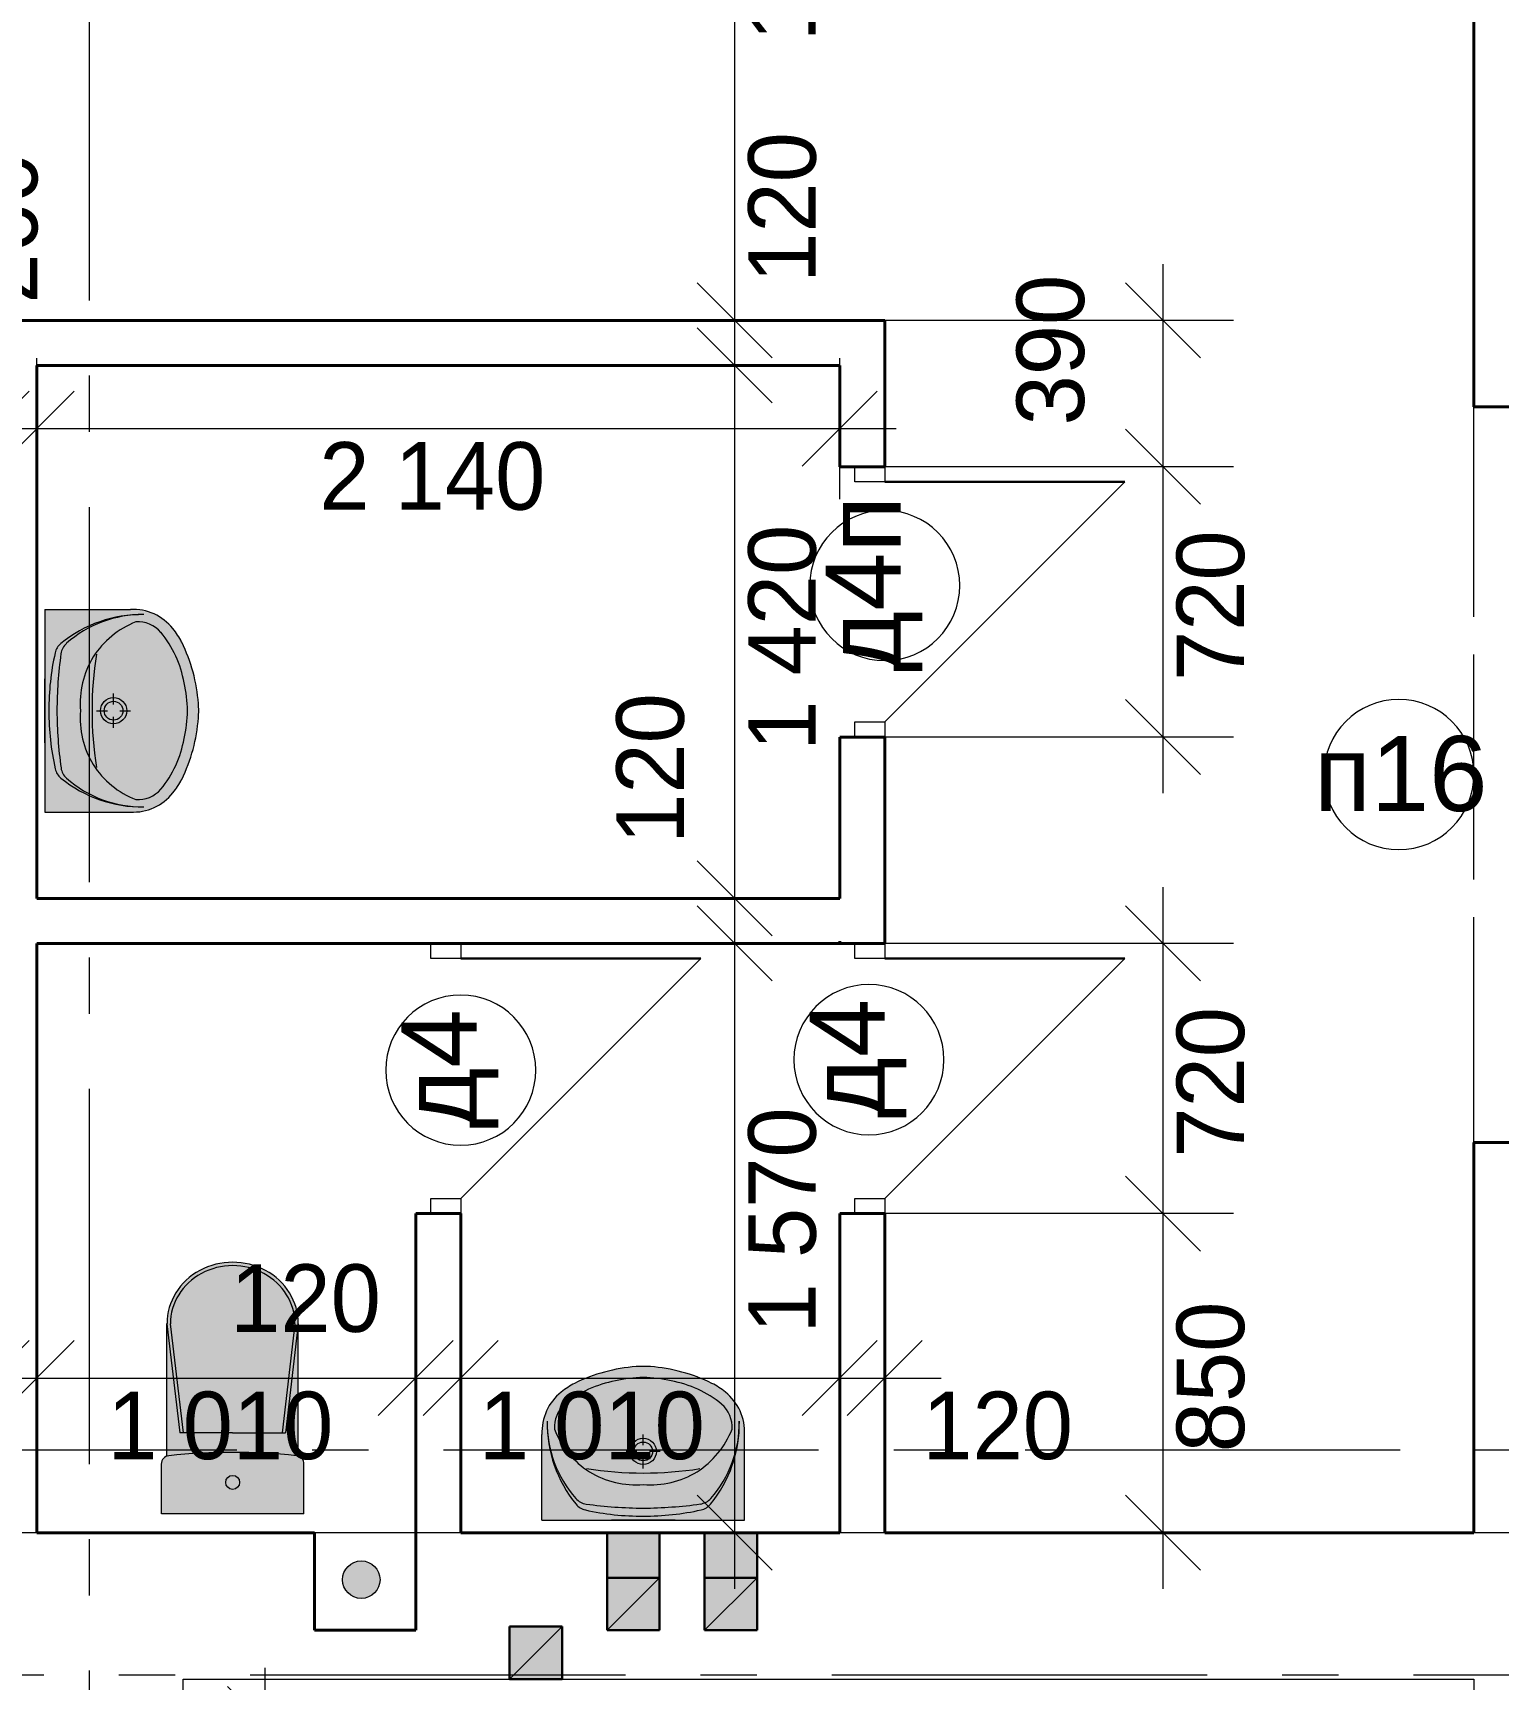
# Model space of a CAD drawing. Extents: x 299995 to 392849, y -57101 to -11292.
# Drawn here: x 370468 to 374373, y -29367 to -24981 of the extents above; entities that cross this region are included whole.
import ezdxf

# ---------------------------------------------------------------- set-up
doc = ezdxf.new("R2010")
doc.units = 0
doc.header["$MEASUREMENT"] = 0
doc.linetypes.add('Штриховая', pattern=[700, 600, -100])
doc.linetypes.add('Штрихштриховая', pattern=[1550, 1000, -200, 150, -200])
for name, color, linetype, lineweight in [('0_Ном_пера__19', 255, 'Continuous', 0), ('0_Ном_пера__41', 7, 'Continuous', 30), ('Интерьер- Перегородка_Ном_пера__12', 15, 'Continuous', 18), ('Интерьер- Перегородка_Ном_пера__19', 255, 'Continuous', 0), ('Интерьер- Перегородка_Ном_пера__61', 7, 'Continuous', 40), ('Колонны_Ном_пера__1', 7, 'Continuous', 13), ('Колонны_Ном_пера__19', 255, 'Continuous', 0), ('Колонны_Ном_пера__21', 7, 'Continuous', 20), ('Колонны_Ном_пера__41', 7, 'Continuous', 30), ('перегородки_Ном_пера__21', 7, 'Continuous', 20), ('перегородки_Ном_пера__41', 7, 'Continuous', 30), ('перегородки_Ном_пера__61', 7, 'Continuous', 40), ('Сантех. 1_Ном_пера__10', 134, 'Continuous', 18), ('Сантех. 1_Ном_пера__19', 255, 'Continuous', 0)]:
    doc.layers.add(name, color=color, linetype=linetype, lineweight=lineweight)
for name, color, linetype, lineweight, true_color in [('Интерьер- Перегородка_Ном_пера__3', 7, 'Continuous', 18, 0xdd5800), ('перегородки_Ном_пера__3', 7, 'Continuous', 18, 0xdd5800), ('Перекрытия_Ном_пера__191', 7, 'Continuous', 0, 0xe8e8e8), ('Перекрытия_Ном_пера__222', 7, 'Continuous', 0, 0xe8e8e8), ('Перекрытия_Ном_пера__4', 7, 'Continuous', 20, 0x016515), ('РОЗМІРИ ПЕРЕГОРОДОК_Ном_пера__98', 7, 'Continuous', 13, 0x001f3e)]:
    doc.layers.add(name, color=color, linetype=linetype, lineweight=lineweight, true_color=true_color)
doc.layers.add('Перекрытия', color=7, linetype='Continuous')
doc.layers.add('РОЗМІРИ ПЕРЕГОРОДОК', color=7, linetype='Continuous')
doc.styles.add('СГЕНЕРИР_СТИЛЬ_1', font='')
doc.styles.add('СГЕНЕРИР_СТИЛЬ_2', font='')
doc.styles.add('СГЕНЕРИР_СТИЛЬ_3', font='')
doc.styles.get('СГЕНЕРИР_СТИЛЬ_1').set_extended_font_data('Arial Кириллический')
doc.styles.get('СГЕНЕРИР_СТИЛЬ_2').set_extended_font_data('Century Gothic')
doc.styles.get('СГЕНЕРИР_СТИЛЬ_3').set_extended_font_data('Arial Unicode MS Кириллический')
doc.dimstyles.new('СГЕНЕРИР_СТИЛЬ__1', dxfattribs={"dimtxt": 179.999995, "dimasz": 190, "dimexe": 0.18, "dimexo": 0, "dimgap": 0.09, "dimtad": 3, "dimtih": 1, "dimtoh": 1, "dimdec": 0, "dimzin": 0, "dimdsep": 46, "dimtxsty": 'СГЕНЕРИР_СТИЛЬ_3', "dimblk": 'ARROWHEAD_6', "dimblk1": 'ARROWHEAD_6', "dimblk2": 'ARROWHEAD_6', "dimcen": 0.09, "dimclrd": 256, "dimclre": 256, "dimclrt": 256, "dimadec": 0, "dimazin": 0, "dimtfac": 1, "dimtdec": 4, "dimtmove": 0, "dimatfit": 3, "dimfxl": 0, "dimtolj": 1, "dimtzin": 0, "dimarcsym": 0})
doc.dimstyles.new('СГЕНЕРИР_СТИЛЬ__2', dxfattribs={"dimtxt": 179.999995, "dimasz": 190, "dimexe": 0.18, "dimexo": 0, "dimgap": 0.09, "dimtad": 3, "dimdec": 0, "dimzin": 0, "dimdsep": 46, "dimtxsty": 'СГЕНЕРИР_СТИЛЬ_3', "dimblk": 'ARROWHEAD_6', "dimblk1": 'ARROWHEAD_6', "dimblk2": 'ARROWHEAD_6', "dimcen": 0.09, "dimclrd": 256, "dimclre": 256, "dimclrt": 256, "dimadec": 0, "dimazin": 0, "dimtfac": 1, "dimtdec": 4, "dimtmove": 2, "dimatfit": 3, "dimfxl": 0, "dimtolj": 1, "dimtzin": 0, "dimarcsym": 0})
doc.dimstyles.new('СГЕНЕРИР_СТИЛЬ__3', dxfattribs={"dimtxt": 179.999995, "dimasz": 190, "dimexe": 0.18, "dimexo": 0, "dimgap": 0.09, "dimtad": 3, "dimdec": 0, "dimzin": 0, "dimdsep": 46, "dimtxsty": 'СГЕНЕРИР_СТИЛЬ_3', "dimblk": 'ARROWHEAD_6', "dimblk1": 'ARROWHEAD_6', "dimblk2": 'ARROWHEAD_6', "dimcen": 0.09, "dimclrd": 256, "dimclre": 256, "dimclrt": 256, "dimadec": 0, "dimazin": 0, "dimtfac": 1, "dimtdec": 4, "dimtmove": 0, "dimatfit": 3, "dimfxl": 0, "dimtolj": 1, "dimtzin": 0, "dimarcsym": 0})
doc.dimstyles.new('СГЕНЕРИР_СТИЛЬ__4', dxfattribs={"dimtxt": 179.999995, "dimasz": 190, "dimexe": 0.18, "dimexo": 0, "dimgap": 0.09, "dimtad": 3, "dimtih": 1, "dimtoh": 1, "dimdec": 0, "dimzin": 0, "dimdsep": 46, "dimtxsty": 'СГЕНЕРИР_СТИЛЬ_3', "dimblk": 'ARROWHEAD_6', "dimblk1": 'ARROWHEAD_6', "dimblk2": 'ARROWHEAD_6', "dimcen": 0.09, "dimclrd": 256, "dimclre": 256, "dimclrt": 256, "dimadec": 0, "dimazin": 0, "dimtfac": 1, "dimtdec": 4, "dimtmove": 2, "dimatfit": 3, "dimfxl": 0, "dimtolj": 1, "dimtzin": 0, "dimarcsym": 0})

# ---------------------------------------------------------------- blocks, each defined once
blk = doc.blocks.new('*D263')
at = {"layer": 'РОЗМІРИ ПЕРЕГОРОДОК_Ном_пера__98', "linetype": 'Continuous'}
for p, q in [((372238.2, -27306.6), (372438.2, -27506.6)), ((372525.7, -27406.6), (372150.7, -27406.6)), ((372338.2, -28976.6), (372338.2, -27406.6)), ((372238.2, -28876.6), (372438.2, -29076.6)), ((372618.1, -28976.6), (372150.7, -28976.6)), ((372338.2, -29126.6), (372338.2, -28976.6))]:
    blk.add_line(p, q, dxfattribs=at)
at = {"layer": 'РОЗМІРИ ПЕРЕГОРОДОК_Ном_пера__98', "insert": (372374.2, -28445.6), "char_height": 180, "attachment_point": 1, "rotation": 90, "style": 'СГЕНЕРИР_СТИЛЬ_2'}
blk.add_mtext('{1\xa0570}', dxfattribs=at)
blk = doc.blocks.new('ARROWHEAD_6')
at = {"linetype": 'Continuous'}
for p, q in [((-0.5, -0.5), (0.5, 0.5)), ((0, 0), (-1, 0))]:
    blk.add_line(p, q, dxfattribs=at)
blk = doc.blocks.new('*D264')
at = {"layer": 'РОЗМІРИ ПЕРЕГОРОДОК_Ном_пера__98', "linetype": 'Continuous'}
for p, q in [((372238.2, -27186.6), (372438.2, -27386.6)), ((372525.7, -27286.6), (372150.7, -27286.6)), ((372238.2, -27306.6), (372438.2, -27506.6)), ((372338.2, -27406.6), (372338.2, -27286.6))]:
    blk.add_line(p, q, dxfattribs=at)
blk = doc.blocks.new('*D265')
at = {"layer": 'РОЗМІРИ ПЕРЕГОРОДОК_Ном_пера__98', "linetype": 'Continuous'}
for p, q in [((372238.2, -25766.6), (372438.2, -25966.6)), ((372525.7, -25866.6), (372150.7, -25866.6)), ((372338.2, -27286.6), (372338.2, -25866.6)), ((372238.2, -27186.6), (372438.2, -27386.6)), ((372525.7, -27286.6), (372150.7, -27286.6))]:
    blk.add_line(p, q, dxfattribs=at)
at = {"layer": 'РОЗМІРИ ПЕРЕГОРОДОК_Ном_пера__98', "char_height": 180, "attachment_point": 1, "rotation": 90, "style": 'СГЕНЕРИР_СТИЛЬ_2'}
for s, insert in [('{1\xa0420}', (372374.2, -26893.4)), ('{120}', (372022.7, -27141.4))]:
    blk.add_mtext(s, dxfattribs=dict(at, insert=insert))
blk = doc.blocks.new('*D266')
at = {"layer": 'РОЗМІРИ ПЕРЕГОРОДОК_Ном_пера__98', "linetype": 'Continuous'}
for p, q in [((372238.2, -25646.6), (372438.2, -25846.6)), ((372525.7, -25746.6), (372150.7, -25746.6)), ((372238.2, -25766.6), (372438.2, -25966.6)), ((372338.2, -25866.6), (372338.2, -25746.6)), ((372525.7, -25866.6), (372150.7, -25866.6))]:
    blk.add_line(p, q, dxfattribs=at)
blk = doc.blocks.new('*D267')
at = {"layer": 'РОЗМІРИ ПЕРЕГОРОДОК_Ном_пера__98', "linetype": 'Continuous'}
for p, q in [((372238.2, -23946.6), (372438.2, -24146.6)), ((372525.7, -24046.6), (372150.7, -24046.6)), ((372338.2, -25746.6), (372338.2, -24046.6)), ((372238.2, -25646.6), (372438.2, -25846.6)), ((372525.7, -25746.6), (372150.7, -25746.6))]:
    blk.add_line(p, q, dxfattribs=at)
at = {"layer": 'РОЗМІРИ ПЕРЕГОРОДОК_Ном_пера__98', "char_height": 180, "attachment_point": 1, "rotation": 90, "style": 'СГЕНЕРИР_СТИЛЬ_2'}
for s, insert in [('{1\xa0700}', (372374.2, -25002.5)), ('{120}', (372374.2, -25646.6))]:
    blk.add_mtext(s, dxfattribs=dict(at, insert=insert))
blk = doc.blocks.new('*D268')
at = {"layer": 'РОЗМІРИ ПЕРЕГОРОДОК_Ном_пера__98', "linetype": 'Continuous'}
for p, q in [((372238.2, -23826.6), (372438.2, -24026.6)), ((372525.7, -23926.6), (372150.7, -23926.6)), ((372238.2, -23946.6), (372438.2, -24146.6)), ((372338.2, -24046.6), (372338.2, -23926.6)), ((372525.7, -24046.6), (372150.7, -24046.6))]:
    blk.add_line(p, q, dxfattribs=at)
blk = doc.blocks.new('*D269')
at = {"layer": 'РОЗМІРИ ПЕРЕГОРОДОК_Ном_пера__98', "linetype": 'Continuous'}
for p, q in [((372338.2, -22176.6), (372338.2, -22026.6)), ((372438.2, -22276.6), (372238.2, -22076.6)), ((372525.7, -22176.6), (369718.1, -22176.6)), ((372338.2, -23926.6), (372338.2, -22176.6)), ((372238.2, -23826.6), (372438.2, -24026.6)), ((372525.7, -23926.6), (372150.7, -23926.6))]:
    blk.add_line(p, q, dxfattribs=at)
at = {"layer": 'РОЗМІРИ ПЕРЕГОРОДОК_Ном_пера__98', "char_height": 180, "attachment_point": 1, "rotation": 90, "style": 'СГЕНЕРИР_СТИЛЬ_2'}
for s, insert in [('{1\xa0750}', (372374.2, -23157.5)), ('{120}', (372374.2, -23826.6))]:
    blk.add_mtext(s, dxfattribs=dict(at, insert=insert))
blk = doc.blocks.new('*D270')
at = {"layer": 'РОЗМІРИ ПЕРЕГОРОДОК_Ном_пера__98', "linetype": 'Continuous'}
for p, q in [((373379.7, -28026.6), (373579.7, -28226.6)), ((373667.2, -28126.6), (372738.1, -28126.6)), ((373479.7, -28976.6), (373479.7, -28126.6)), ((373379.7, -28876.6), (373579.7, -29076.6)), ((373667.2, -28976.6), (372738.1, -28976.6)), ((373479.7, -29126.6), (373479.7, -28976.6))]:
    blk.add_line(p, q, dxfattribs=at)
at = {"layer": 'РОЗМІРИ ПЕРЕГОРОДОК_Ном_пера__98', "insert": (373515.7, -28762.5), "char_height": 180, "attachment_point": 1, "rotation": 90, "style": 'СГЕНЕРИР_СТИЛЬ_2'}
blk.add_mtext('{850}', dxfattribs=at)
blk = doc.blocks.new('*D271')
at = {"layer": 'РОЗМІРИ ПЕРЕГОРОДОК_Ном_пера__98', "linetype": 'Continuous'}
for p, q in [((373479.7, -27406.6), (373479.7, -27256.6)), ((373579.7, -27506.6), (373379.7, -27306.6)), ((373667.2, -27406.6), (372658.1, -27406.6)), ((373479.7, -28126.6), (373479.7, -27406.6)), ((373379.7, -28026.6), (373579.7, -28226.6))]:
    blk.add_line(p, q, dxfattribs=at)
at = {"layer": 'РОЗМІРИ ПЕРЕГОРОДОК_Ном_пера__98', "insert": (373515.7, -27977.5), "char_height": 180, "attachment_point": 1, "rotation": 90, "style": 'СГЕНЕРИР_СТИЛЬ_2'}
blk.add_mtext('{720}', dxfattribs=at)
blk = doc.blocks.new('*D279')
at = {"layer": 'РОЗМІРИ ПЕРЕГОРОДОК_Ном_пера__98', "linetype": 'Continuous'}
for p, q in [((370358.1, -28752.3), (370358.1, -28377.3)), ((370478.1, -28752.3), (370478.1, -28377.3)), ((370458.1, -28464.8), (370258.1, -28664.8)), ((370578.1, -28464.8), (370378.1, -28664.8)), ((368098.1, -28564.8), (370358.1, -28564.8)), ((370358.1, -28564.8), (370478.1, -28564.8))]:
    blk.add_line(p, q, dxfattribs=at)
blk = doc.blocks.new('*D280')
at = {"layer": 'РОЗМІРИ ПЕРЕГОРОДОК_Ном_пера__98', "linetype": 'Continuous'}
for p, q in [((370478.1, -28752.3), (370478.1, -28377.3)), ((371488.1, -28752.3), (371488.1, -28377.3)), ((370578.1, -28464.8), (370378.1, -28664.8)), ((371588.1, -28464.8), (371388.1, -28664.8)), ((370478.1, -28564.8), (371488.1, -28564.8))]:
    blk.add_line(p, q, dxfattribs=at)
at = {"layer": 'РОЗМІРИ ПЕРЕГОРОДОК_Ном_пера__98', "char_height": 180, "attachment_point": 1, "style": 'СГЕНЕРИР_СТИЛЬ_2'}
for s, insert in [('{120}', (370993.8, -28261.6)), ('{1\xa0010}', (370666.3, -28600.8))]:
    blk.add_mtext(s, dxfattribs=dict(at, insert=insert))
blk = doc.blocks.new('*D281')
at = {"layer": 'РОЗМІРИ ПЕРЕГОРОДОК_Ном_пера__98', "linetype": 'Continuous'}
for p, q in [((371488.1, -28752.3), (371488.1, -28377.3)), ((371608.1, -28752.3), (371608.1, -28377.3)), ((371588.1, -28464.8), (371388.1, -28664.8)), ((371708.1, -28464.8), (371508.1, -28664.8)), ((371488.1, -28564.8), (371608.1, -28564.8))]:
    blk.add_line(p, q, dxfattribs=at)
blk = doc.blocks.new('*D282')
at = {"layer": 'РОЗМІРИ ПЕРЕГОРОДОК_Ном_пера__98', "linetype": 'Continuous'}
for p, q in [((371608.1, -28752.3), (371608.1, -28377.3)), ((372618.1, -28752.3), (372618.1, -28377.3)), ((371708.1, -28464.8), (371508.1, -28664.8)), ((372518.1, -28664.8), (372718.1, -28464.8)), ((371608.1, -28564.8), (372618.1, -28564.8))]:
    blk.add_line(p, q, dxfattribs=at)
at = {"layer": 'РОЗМІРИ ПЕРЕГОРОДОК_Ном_пера__98', "insert": (371656.3, -28600.8), "char_height": 180, "attachment_point": 1, "style": 'СГЕНЕРИР_СТИЛЬ_2'}
blk.add_mtext('{1\xa0010}', dxfattribs=at)
blk = doc.blocks.new('*D283')
at = {"layer": 'РОЗМІРИ ПЕРЕГОРОДОК_Ном_пера__98', "linetype": 'Continuous'}
for p, q in [((372618.1, -28752.3), (372618.1, -28377.3)), ((372738.1, -28752.3), (372738.1, -28377.3)), ((372518.1, -28664.8), (372718.1, -28464.8)), ((372838.1, -28464.8), (372638.1, -28664.8)), ((372618.1, -28564.8), (372738.1, -28564.8)), ((372738.1, -28564.8), (372888.1, -28564.8))]:
    blk.add_line(p, q, dxfattribs=at)
at = {"layer": 'РОЗМІРИ ПЕРЕГОРОДОК_Ном_пера__98', "insert": (372838.1, -28600.8), "char_height": 180, "attachment_point": 1, "style": 'СГЕНЕРИР_СТИЛЬ_2'}
blk.add_mtext('{120}', dxfattribs=at)
blk = doc.blocks.new('*D284')
at = {"layer": 'РОЗМІРИ ПЕРЕГОРОДОК_Ном_пера__98', "linetype": 'Continuous'}
for p, q in [((373379.7, -26036.6), (373579.7, -26236.6)), ((373667.2, -26136.6), (372738.1, -26136.6)), ((373479.7, -26856.6), (373479.7, -26136.6)), ((373379.7, -26756.6), (373579.7, -26956.6)), ((373667.2, -26856.6), (372738.1, -26856.6)), ((373479.7, -27006.6), (373479.7, -26856.6))]:
    blk.add_line(p, q, dxfattribs=at)
at = {"layer": 'РОЗМІРИ ПЕРЕГОРОДОК_Ном_пера__98', "insert": (373515.7, -26707.5), "char_height": 180, "attachment_point": 1, "rotation": 90, "style": 'СГЕНЕРИР_СТИЛЬ_2'}
blk.add_mtext('{720}', dxfattribs=at)
blk = doc.blocks.new('*D285')
at = {"layer": 'РОЗМІРИ ПЕРЕГОРОДОК_Ном_пера__98', "linetype": 'Continuous'}
for p, q in [((373479.7, -25746.6), (373479.7, -25596.6)), ((373579.7, -25846.6), (373379.7, -25646.6)), ((373667.2, -25746.6), (372738.1, -25746.6)), ((373479.7, -26136.6), (373479.7, -25746.6)), ((373379.7, -26036.6), (373579.7, -26236.6)), ((373667.2, -26136.6), (372738.1, -26136.6))]:
    blk.add_line(p, q, dxfattribs=at)
at = {"layer": 'РОЗМІРИ ПЕРЕГОРОДОК_Ном_пера__98', "insert": (373089.1, -26026.5), "char_height": 180, "attachment_point": 1, "rotation": 90, "style": 'СГЕНЕРИР_СТИЛЬ_2'}
blk.add_mtext('{390}', dxfattribs=at)
blk = doc.blocks.new('*D288')
at = {"layer": 'РОЗМІРИ ПЕРЕГОРОДОК_Ном_пера__98', "linetype": 'Continuous'}
for p, q in [((370012.2, -25386.6), (370212.2, -25586.6)), ((370299.7, -25486.6), (369718.1, -25486.6)), ((370112.2, -25746.6), (370112.2, -25486.6)), ((370012.2, -25646.6), (370212.2, -25846.6)), ((370299.7, -25746.6), (369718.1, -25746.6)), ((370112.2, -25896.6), (370112.2, -25746.6))]:
    blk.add_line(p, q, dxfattribs=at)
at = {"layer": 'РОЗМІРИ ПЕРЕГОРОДОК_Ном_пера__98', "insert": (370299.9, -25702.1), "char_height": 180, "attachment_point": 1, "rotation": 90, "style": 'СГЕНЕРИР_СТИЛЬ_2'}
blk.add_mtext('{260}', dxfattribs=at)
blk = doc.blocks.new('*D289')
at = {"layer": 'РОЗМІРИ ПЕРЕГОРОДОК_Ном_пера__98', "linetype": 'Continuous'}
for p, q in [((370112.2, -24046.6), (370112.2, -23896.6)), ((370212.2, -24146.6), (370012.2, -23946.6)), ((370299.7, -24046.6), (369718.1, -24046.6)), ((370112.2, -25486.6), (370112.2, -24046.6)), ((370012.2, -25386.6), (370212.2, -25586.6)), ((370299.7, -25486.6), (369718.1, -25486.6))]:
    blk.add_line(p, q, dxfattribs=at)
at = {"layer": 'РОЗМІРИ ПЕРЕГОРОДОК_Ном_пера__98', "insert": (370148.2, -25083.4), "char_height": 180, "attachment_point": 1, "rotation": 90, "style": 'СГЕНЕРИР_СТИЛЬ_2'}
blk.add_mtext('{1\xa0440}', dxfattribs=at)
blk = doc.blocks.new('*D290')
at = {"layer": 'РОЗМІРИ ПЕРЕГОРОДОК_Ном_пера__98', "linetype": 'Continuous'}
for p, q in [((370358.1, -26222.5), (370358.1, -25847.5)), ((370478.1, -26222.5), (370478.1, -25847.5)), ((370458.1, -25935), (370258.1, -26135)), ((370578.1, -25935), (370378.1, -26135)), ((370208.1, -26035), (370358.1, -26035)), ((370358.1, -26035), (370478.1, -26035))]:
    blk.add_line(p, q, dxfattribs=at)
at = {"layer": 'РОЗМІРИ ПЕРЕГОРОДОК_Ном_пера__98', "insert": (369836.2, -26071), "char_height": 180, "attachment_point": 1, "style": 'СГЕНЕРИР_СТИЛЬ_2'}
blk.add_mtext('{120}', dxfattribs=at)
blk = doc.blocks.new('*D291')
at = {"layer": 'РОЗМІРИ ПЕРЕГОРОДОК_Ном_пера__98', "linetype": 'Continuous'}
for p, q in [((370478.1, -26222.5), (370478.1, -25847.5)), ((372618.1, -26222.5), (372618.1, -25847.5)), ((370578.1, -25935), (370378.1, -26135)), ((372518.1, -26135), (372718.1, -25935)), ((370478.1, -26035), (372618.1, -26035)), ((372618.1, -26035), (372768.1, -26035))]:
    blk.add_line(p, q, dxfattribs=at)
at = {"layer": 'РОЗМІРИ ПЕРЕГОРОДОК_Ном_пера__98', "insert": (371231.3, -26071), "char_height": 180, "attachment_point": 1, "style": 'СГЕНЕРИР_СТИЛЬ_2'}
blk.add_mtext('{2\xa0140}', dxfattribs=at)
blk = doc.blocks.new('*D327')
at = {"layer": 'РОЗМІРИ ПЕРЕГОРОДОК_Ном_пера__98', "linetype": 'Continuous'}
for p, q in [((371086.9, -29486.6), (371086.9, -29336.6)), ((371186.9, -29586.6), (370986.9, -29386.6)), ((371274.4, -29486.6), (370868.1, -29486.6)), ((371086.9, -31536.4), (371086.9, -29486.6)), ((370986.9, -31436.4), (371186.9, -31636.4)), ((371274.4, -31536.4), (370899.4, -31536.4))]:
    blk.add_line(p, q, dxfattribs=at)
at = {"layer": 'РОЗМІРИ ПЕРЕГОРОДОК_Ном_пера__98', "insert": (371122.9, -30828.3), "char_height": 180, "attachment_point": 1, "rotation": 90, "style": 'СГЕНЕРИР_СТИЛЬ_2'}
blk.add_mtext('{2\xa0050}', dxfattribs=at)
blk = doc.blocks.new('Линия_5159', base_point=(389497.3, -29356.6))
at = {"layer": 'Перекрытия_Ном_пера__4', "linetype": 'Штрихштриховая'}
blk.add_line((389097.3, -29356.6), (305925.9, -29356.6), dxfattribs=at)
blk = doc.blocks.new('Линия_5173', base_point=(370618.1, -21593.8))
at = {"layer": 'Перекрытия_Ном_пера__4', "linetype": 'Штрихштриховая'}
blk.add_line((370618.1, -21593.8), (370618.1, -54583.9), dxfattribs=at)
blk = doc.blocks.new('Линия_5187', base_point=(390011.9, -28756.6))
at = {"layer": 'Перекрытия_Ном_пера__4', "linetype": 'Штрихштриховая'}
blk.add_line((389611.9, -28756.6), (305398.8, -28756.6), dxfattribs=at)

msp = doc.modelspace()

# ---------------------------------------------------------------- hatches: boundary and pattern name
at = {"layer": '0_Ном_пера__19', "linetype": 'Continuous'}
for points in [[(372138.1, -29096.6), (372138.1, -28976.6), (371998.1, -28976.6), (371998.1, -29096.6)], [(372398.1, -29096.6), (372398.1, -28976.6), (372258.1, -28976.6), (372258.1, -29096.6)]]:
    msp.add_hatch(color=256, dxfattribs=at).paths.add_polyline_path(points, flags=0)
at = {"layer": 'Колонны_Ном_пера__19', "linetype": 'Continuous'}
for points in [[(371343.1, -29151.8, 0.414214), (371393.1, -29101.8, 0.414214), (371343.1, -29051.8, 0.414214), (371293.1, -29101.8, 0.414214)], [(371998.1, -29236.6), (372138.1, -29236.6), (372138.1, -29096.6), (371998.1, -29096.6)], [(372258.1, -29236.6), (372398.1, -29236.6), (372398.1, -29096.6), (372258.1, -29096.6)], [(371738.1, -29366.6), (371878.1, -29366.6), (371878.1, -29226.6), (371738.1, -29226.6)]]:
    msp.add_hatch(color=256, dxfattribs=at).paths.add_polyline_path(points, flags=0)
at = {"layer": 'Сантех. 1_Ном_пера__19', "linetype": 'Continuous'}
for points in [[(370728.2, -26516.7), (370499.7, -26516.7), (370499.7, -27056.7), (370728.2, -27056.7), (370744.3, -27056.4), (370760.2, -27054.3), (370775.8, -27050.3), (370790.8, -27044.5), (370805.1, -27037), (370818.3, -27027.9), (370830.4, -27017.3), (370841.2, -27005.4), (370853.7, -26988), (370864.4, -26969.5), (370873.4, -26950.1), (370881.5, -26930.3), (370888.3, -26911.1), (370894.7, -26889.7), (370899.8, -26868.9), (370903.9, -26848), (370906.5, -26826.4), (370909.1, -26805.5), (370909.8, -26786.7), (370909.1, -26767.8), (370907, -26746.5), (370903.9, -26725.3), (370899.8, -26704.4), (370894.7, -26683.6), (370889.4, -26665.8), (370881.5, -26643), (370873.4, -26623.2), (370864.4, -26603.8), (370853.7, -26585.3), (370841.2, -26567.9), (370830.4, -26556), (370818.3, -26545.4), (370805.1, -26536.3), (370790.8, -26528.8), (370775.8, -26523), (370760.2, -26519), (370744.3, -26516.9), (370736.2, -26516.5)], [(371000.3, -28926.1), (371000.3, -28256.1), (370992.1, -28256.3), (370984.1, -28256.8), (370976, -28257.7), (370968, -28258.9), (370960, -28260.5), (370952.1, -28262.4), (370944.3, -28264.7), (370936.6, -28267.3), (370929, -28270.2), (370921.6, -28273.5), (370914.3, -28277.2), (370907.2, -28281.1), (370900.2, -28285.4), (370893.5, -28290), (370887, -28294.9), (370880.7, -28300.2), (370874.5, -28305.9), (370868.6, -28311.9), (370863, -28318.2), (370857.7, -28324.7), (370852.7, -28331.6), (370848.2, -28338.7), (370844, -28346), (370840.2, -28353.6), (370836.7, -28361.3), (370833.7, -28369.3), (370831.2, -28377.4), (370829.1, -28385.6), (370827.4, -28393.9), (370826.3, -28402.4), (370825.6, -28410.8), (370825.3, -28419.3), (370825.3, -28772.5), (370823.7, -28773.1), (370822.2, -28773.9), (370820.7, -28774.7), (370819.2, -28775.7), (370817.9, -28776.8), (370816.6, -28778), (370815.5, -28779.3), (370814.4, -28780.6), (370813.5, -28782.1), (370812.6, -28783.6), (370811.9, -28785.2), (370811.3, -28786.8), (370810.9, -28788.5), (370810.5, -28790.2), (370810.3, -28791.9), (370810.3, -28793.7), (370810.3, -28926.1)], [(371000.3, -28926.1), (371190.3, -28926.1), (371190.3, -28793.7), (371190.2, -28791.9), (371190, -28790.2), (371189.7, -28788.5), (371189.2, -28786.8), (371188.6, -28785.2), (371187.9, -28783.6), (371187.1, -28782.1), (371186.1, -28780.6), (371185.1, -28779.3), (371183.9, -28778), (371182.6, -28776.8), (371181.3, -28775.7), (371179.9, -28774.7), (371178.4, -28773.9), (371176.8, -28773.1), (371175.2, -28772.5), (371175.2, -28419.3), (371175, -28410.8), (371174.3, -28402.4), (371173.1, -28393.9), (371171.4, -28385.6), (371169.3, -28377.4), (371166.8, -28369.3), (371163.8, -28361.3), (371160.4, -28353.6), (371156.6, -28346), (371152.4, -28338.7), (371147.8, -28331.6), (371142.8, -28324.7), (371137.6, -28318.2), (371132, -28311.9), (371126, -28305.9), (371119.8, -28300.2), (371113.6, -28294.9), (371107, -28290), (371100.3, -28285.4), (371093.4, -28281.1), (371086.2, -28277.2), (371078.9, -28273.5), (371071.5, -28270.2), (371063.9, -28267.3), (371056.2, -28264.7), (371048.4, -28262.4), (371040.5, -28260.5), (371032.6, -28258.9), (371024.5, -28257.7), (371016.5, -28256.8), (371008.4, -28256.3), (371000.3, -28256.1)], [(371824.5, -28714.9), (371824.5, -28943.4), (372364.5, -28943.4), (372364.5, -28714.9), (372364.3, -28698.8), (372362.1, -28682.9), (372358.2, -28667.3), (372352.4, -28652.3), (372344.9, -28638.1), (372335.8, -28624.8), (372325.2, -28612.7), (372313.3, -28601.9), (372295.9, -28589.4), (372277.4, -28578.7), (372258, -28569.7), (372238.2, -28561.6), (372218.9, -28554.9), (372197.5, -28548.5), (372176.8, -28543.3), (372155.8, -28539.2), (372134.3, -28536.6), (372113.4, -28534), (372094.5, -28533.4), (372075.6, -28534), (372054.4, -28536.1), (372033.2, -28539.2), (372012.2, -28543.3), (371991.5, -28548.5), (371973.7, -28553.7), (371950.8, -28561.6), (371931, -28569.7), (371911.7, -28578.7), (371893.1, -28589.4), (371875.8, -28601.9), (371863.8, -28612.7), (371853.3, -28624.8), (371844.2, -28638.1), (371836.7, -28652.3), (371830.9, -28667.3), (371826.9, -28682.9), (371824.8, -28698.8), (371824.4, -28706.9)]]:
    msp.add_hatch(color=256, dxfattribs=at).paths.add_polyline_path(points, flags=0)

# ---------------------------------------------------------------- linework, layer by layer
at = {"layer": '0_Ном_пера__41', "linetype": 'Continuous'}
for p, q in [((371998.1, -29096.6), (371998.1, -28976.6)), ((371998.1, -28976.6), (372138.1, -28976.6)), ((372138.1, -28976.6), (372138.1, -29096.6)), ((372258.1, -29096.6), (372258.1, -28976.6)), ((372258.1, -28976.6), (372398.1, -28976.6)), ((372398.1, -28976.6), (372398.1, -29096.6)), ((372138.1, -29096.6), (371998.1, -29096.6)), ((372398.1, -29096.6), (372258.1, -29096.6))]:
    msp.add_line(p, q, dxfattribs=at)
at = {"layer": 'Интерьер- Перегородка_Ном_пера__12', "linetype": 'Continuous'}
msp.add_line((371488.1, -28976.6), (371218.1, -28976.6), dxfattribs=at)
at = {"layer": 'Интерьер- Перегородка_Ном_пера__19', "linetype": 'Штриховая'}
msp.add_line((374308.1, -27936.6), (374308.1, -25976.6), dxfattribs=at)
at = {"layer": 'Интерьер- Перегородка_Ном_пера__3', "linetype": 'Continuous'}
for start, end in [(90, 270), (270, 90)]:
    msp.add_arc((374108.1, -26956.6), 200, start, end, dxfattribs=at)
at = {"layer": 'Интерьер- Перегородка_Ном_пера__61', "linetype": 'Continuous'}
for p, q in [((374308.1, -24046.6), (374308.1, -25976.6)), ((374308.1, -25976.6), (374818.1, -25976.6)), ((374308.1, -27936.6), (374308.1, -28976.6)), ((374308.1, -27936.6), (374818.1, -27936.6)), ((371218.1, -28976.6), (370478.1, -28976.6)), ((371218.1, -29236.6), (371218.1, -28976.6)), ((371488.1, -28976.6), (371488.1, -29236.6)), ((372618.1, -28976.6), (371608.1, -28976.6)), ((374308.1, -28976.6), (372738.1, -28976.6)), ((371488.1, -29236.6), (371218.1, -29236.6))]:
    msp.add_line(p, q, dxfattribs=at)
at = {"layer": 'Колонны_Ном_пера__1', "linetype": 'Continuous'}
for p, q in [((371998.1, -29236.6), (372138.1, -29096.6)), ((372258.1, -29236.6), (372398.1, -29096.6)), ((371738.1, -29366.6), (371878.1, -29226.6))]:
    msp.add_line(p, q, dxfattribs=at)
at = {"layer": 'Колонны_Ном_пера__21', "linetype": 'Continuous'}
msp.add_circle((371343.1, -29101.8), 50, dxfattribs=at)
at = {"layer": 'Колонны_Ном_пера__41', "linetype": 'Continuous'}
for p, q in [((372138.1, -29096.6), (371998.1, -29096.6)), ((371998.1, -29096.6), (371998.1, -29236.6)), ((372138.1, -29236.6), (372138.1, -29096.6)), ((372398.1, -29096.6), (372258.1, -29096.6)), ((372258.1, -29096.6), (372258.1, -29236.6)), ((372398.1, -29236.6), (372398.1, -29096.6)), ((371878.1, -29226.6), (371738.1, -29226.6)), ((371738.1, -29226.6), (371738.1, -29366.6)), ((371878.1, -29366.6), (371878.1, -29226.6)), ((371998.1, -29236.6), (372138.1, -29236.6)), ((372258.1, -29236.6), (372398.1, -29236.6)), ((371738.1, -29366.6), (371878.1, -29366.6))]:
    msp.add_line(p, q, dxfattribs=at)
at = {"layer": 'перегородки_Ном_пера__21', "linetype": 'Continuous'}
for p, q in [((372658.1, -26176.6), (372658.1, -26136.6)), ((372658.1, -26136.6), (372738.1, -26136.6)), ((372738.1, -26136.6), (372738.1, -26176.6)), ((372672.7, -26176.6), (372658.1, -26176.6)), ((372698.1, -26176.6), (372672.7, -26176.6)), ((372738.1, -26176.6), (372698.1, -26176.6)), ((372738.1, -26816.6), (373378.1, -26176.6)), ((372658.1, -26856.6), (372658.1, -26816.6)), ((372658.1, -26816.6), (372672.7, -26816.6)), ((372672.7, -26816.6), (372698.1, -26816.6)), ((372698.1, -26816.6), (372738.1, -26816.6)), ((372738.1, -26816.6), (372738.1, -26856.6)), ((372738.1, -26856.6), (372658.1, -26856.6)), ((371528.1, -27446.6), (371528.1, -27406.6)), ((371528.1, -27406.6), (371608.1, -27406.6)), ((371608.1, -27406.6), (371608.1, -27446.6)), ((372658.1, -27446.6), (372658.1, -27406.6)), ((372658.1, -27406.6), (372738.1, -27406.6)), ((372738.1, -27406.6), (372738.1, -27446.6)), ((371542.7, -27446.6), (371528.1, -27446.6)), ((371568.1, -27446.6), (371542.7, -27446.6)), ((371608.1, -27446.6), (371568.1, -27446.6)), ((371608.1, -28086.6), (372248.1, -27446.6)), ((372672.7, -27446.6), (372658.1, -27446.6)), ((372698.1, -27446.6), (372672.7, -27446.6)), ((372738.1, -27446.6), (372698.1, -27446.6)), ((372738.1, -28086.6), (373378.1, -27446.6)), ((371528.1, -28126.6), (371528.1, -28086.6)), ((371528.1, -28086.6), (371542.7, -28086.6)), ((371542.7, -28086.6), (371568.1, -28086.6)), ((371568.1, -28086.6), (371608.1, -28086.6)), ((371608.1, -28086.6), (371608.1, -28126.6)), ((372658.1, -28126.6), (372658.1, -28086.6)), ((372658.1, -28086.6), (372672.7, -28086.6)), ((372672.7, -28086.6), (372698.1, -28086.6)), ((372698.1, -28086.6), (372738.1, -28086.6)), ((372738.1, -28086.6), (372738.1, -28126.6)), ((371608.1, -28126.6), (371528.1, -28126.6)), ((372738.1, -28126.6), (372658.1, -28126.6))]:
    msp.add_line(p, q, dxfattribs=at)
at = {"layer": 'перегородки_Ном_пера__3', "linetype": 'Continuous'}
for centre, start, end in [((372738.1, -26453), 90, 270), ((372738.1, -26453), 270, 90), ((372695.9, -27716.3), 90, 270), ((372695.9, -27716.3), 270, 90), ((371608.1, -27744.2), 90, 270), ((371608.1, -27744.2), 270, 90)]:
    msp.add_arc(centre, 200, start, end, dxfattribs=at)
at = {"layer": 'перегородки_Ном_пера__41', "linetype": 'Continuous'}
for p, q in [((372738.1, -26176.6), (373378.1, -26176.6)), ((371608.1, -27446.6), (372248.1, -27446.6)), ((372738.1, -27446.6), (373378.1, -27446.6))]:
    msp.add_line(p, q, dxfattribs=at)
at = {"layer": 'перегородки_Ном_пера__61', "linetype": 'Continuous'}
for p, q in [((372738.1, -25746.6), (369718.1, -25746.6)), ((372738.1, -26136.6), (372738.1, -25746.6)), ((370478.1, -25866.6), (372618.1, -25866.6)), ((370478.1, -27286.6), (370478.1, -25866.6)), ((372618.1, -25866.6), (372618.1, -26136.6)), ((372738.1, -26136.6), (372618.1, -26136.6)), ((372618.1, -26856.6), (372618.1, -27286.6)), ((372738.1, -26856.6), (372618.1, -26856.6)), ((372738.1, -27401), (372738.1, -26856.6)), ((372618.1, -27286.6), (370478.1, -27286.6)), ((370478.1, -28976.6), (370478.1, -27406.6)), ((370478.1, -27406.6), (371488.1, -27406.6)), ((371608.1, -27406.6), (371488.1, -27406.6)), ((371608.1, -27406.6), (372618.1, -27406.6)), ((372618.1, -27401), (372618.1, -27406.6)), ((372738.1, -27406.6), (372618.1, -27406.6)), ((372738.1, -27406.6), (372738.1, -27401)), ((371488.1, -28126.6), (371488.1, -28976.6)), ((371608.1, -28126.6), (371488.1, -28126.6)), ((371608.1, -28976.6), (371608.1, -28126.6)), ((372618.1, -28126.6), (372618.1, -28976.6)), ((372738.1, -28126.6), (372618.1, -28126.6)), ((372738.1, -28976.6), (372738.1, -28126.6))]:
    msp.add_line(p, q, dxfattribs=at)
at = {"layer": 'Перекрытия_Ном_пера__191', "linetype": 'Continuous'}
for p, q in [((370538.1, -28976.6), (367978.1, -28976.6)), ((374428.1, -28976.6), (370538.1, -28976.6))]:
    msp.add_line(p, q, dxfattribs=at)
at = {"layer": 'Перекрытия_Ном_пера__222', "linetype": 'Continuous'}
for p, q in [((370868.1, -33626.4), (370868.1, -29366.6)), ((370868.1, -29366.6), (374308.1, -29366.6)), ((374308.1, -29366.6), (374308.1, -35946.6))]:
    msp.add_line(p, q, dxfattribs=at)
at = {"layer": 'Сантех. 1_Ном_пера__10', "linetype": 'Continuous'}
for p, q in [((370499.7, -26516.7), (370499.7, -27056.7)), ((370499.7, -26516.7), (370728.2, -26516.7)), ((370499.7, -26871.7), (370499.7, -26701.6)), ((370683, -26769.9), (370683, -26741.1)), ((370637.6, -26786.5), (370666.4, -26786.5)), ((370699.7, -26786.5), (370728.5, -26786.5)), ((370683, -26832), (370683, -26803.2)), ((370499.7, -27056.7), (370728.2, -27056.7)), ((370825.3, -28772.5), (370825.3, -28419.3)), ((370825.3, -28419.8), (370859.4, -28710.3)), ((370834.2, -28419.8), (370868.3, -28710.3)), ((371166.3, -28419.8), (371132.2, -28710.3)), ((371175.2, -28419.8), (371141.2, -28710.3)), ((371175.2, -28772.3), (371175.2, -28419.3)), ((371000.3, -28710.3), (370859.4, -28710.3)), ((371000.3, -28710.3), (371141.2, -28710.3)), ((371824.5, -28943.4), (371824.5, -28714.9)), ((372094.4, -28743.4), (372094.4, -28714.6)), ((372364.5, -28943.4), (372364.5, -28714.9)), ((372077.7, -28760.1), (372048.9, -28760.1)), ((372139.9, -28760.1), (372111.1, -28760.1)), ((370810.3, -28926.1), (370810.3, -28793.7)), ((371190.3, -28926.1), (371190.3, -28793.7)), ((372094.4, -28805.6), (372094.4, -28776.8)), ((371190.3, -28926.1), (370810.3, -28926.1)), ((371824.5, -28943.4), (372364.5, -28943.4)), ((372179.6, -28943.4), (372009.5, -28943.4))]:
    msp.add_line(p, q, dxfattribs=at)
for centre, radius in [((370683, -26786.5), 35), ((370683, -26786.5), 25), ((372094.4, -28760.1), 35), ((372094.4, -28760.1), 25)]:
    msp.add_circle(centre, radius, dxfattribs=at)
for centre, radius, start, end in [((370757.8, -26870.1), 339.6, 89.0928, 129.3352), ((370759.6, -26835.6), 305.1, 89.3233, 131.4755), ((370734.1, -26653.9), 137.4, 38.7454, 92.4552), ((370830.7, -26773.8), 240.7, 111.5519, 147.1558), ((370747.8, -26630.6), 80.9, 40.8016, 93.9306), ((370582.4, -26763.2), 293, 9.9978, 39.2851), ((370675.1, -26700.9), 212.8, 27.1571, 38.6848), ((370571.1, -26642.3), 45, 129.3352, 167.306), ((370587.3, -26640.8), 45, 131.4755, 172.1696), ((370466.1, -26800.3), 444.2, 4.2052, 26.2597), ((371186.6, -26780.9), 675.9, 167.306, 180.5103), ((371685.8, -26791.8), 1153.8, 172.1696, 179.755), ((370834.6, -26767.3), 240.6, 148.9439, 184.606), ((371610.5, -26786.6), 984.9, 171.1734, 188.8204), ((370563.1, -26786.7), 316.7, 346.4334, 13.5666), ((371186.6, -26791.8), 675.9, 179.5672, 192.7715), ((371685.8, -26780.2), 1153.8, 180.3225, 187.9079), ((370834.6, -26806), 240.6, 175.394, 211.0561), ((370639.8, -26786.7), 270, 355.9876, 4.0124), ((370466.1, -26773), 444.2, 333.7403, 355.7948), ((370582.4, -26810.1), 293, 320.7149, 350.0022), ((370571.3, -26931.2), 45, 192.7715, 230.7422), ((370757.7, -26703.1), 339.6, 230.7422, 270.9847), ((370587.5, -26932.7), 45, 187.9079, 228.602), ((370759.5, -26737.6), 305.1, 228.602, 270.7542), ((370830.7, -26799.6), 240.7, 212.8442, 248.4481), ((370675.1, -26872.4), 212.8, 321.3152, 332.8429), ((370734.1, -26919.4), 137.4, 267.5448, 321.2546), ((370747.8, -26942.7), 80.9, 266.0694, 319.1984), ((372108.2, -28977.1), 444.2, 94.2052, 116.2597), ((372094.5, -28803.4), 270, 85.9876, 94.0124), ((372080.8, -28977.1), 444.2, 63.7403, 85.7948), ((372008.8, -28768), 212.8, 117.1571, 128.6848), ((372071.1, -28860.8), 293, 99.9978, 129.2851), ((372094.5, -28880.1), 316.7, 76.4334, 103.5666), ((372117.9, -28860.8), 293, 50.7149, 80.0022), ((372180.3, -28768), 212.8, 51.3152, 62.8429), ((371961.8, -28709), 137.4, 128.7454, 182.4552), ((371938.5, -28695.3), 80.9, 130.8016, 183.9306), ((372250.5, -28695.3), 80.9, 356.0694, 49.1984), ((372227.3, -28709), 137.4, 357.5448, 51.2546), ((372143.5, -28683.5), 305.1, 179.3233, 221.4755), ((372178, -28685.3), 339.6, 179.0928, 219.3352), ((372011, -28685.4), 339.6, 320.7422, 0.9847), ((372045.5, -28683.6), 305.1, 318.602, 0.7542), ((372081.6, -28612.4), 240.7, 201.5519, 237.1558), ((372107.4, -28612.4), 240.7, 302.8442, 338.4481), ((372094.5, -27832.7), 984.9, 261.1734, 278.8204), ((372075.2, -28608.5), 240.6, 238.9439, 274.606), ((372113.8, -28608.5), 240.6, 265.394, 301.0561), ((371948.6, -28855.8), 45, 221.4755, 262.1696), ((371950.1, -28872.1), 45, 219.3352, 257.306), ((372099.7, -27757.3), 1153.8, 262.1696, 269.755), ((372088, -27757.3), 1153.8, 270.3225, 277.9079), ((372240.6, -28855.6), 45, 277.9079, 318.602), ((372239.1, -28871.9), 45, 282.7715, 320.7422), ((372088.8, -28256.5), 675.9, 257.306, 270.5103), ((372099.6, -28256.5), 675.9, 269.5672, 282.7715)]:
    msp.add_arc(centre, radius, start, end, dxfattribs=at)
for centre, major_axis, ratio, start_param, end_param in [((371000.3, -28419.3), (174.9, 0), 0.933096, 0, 3.141593), ((371000.3, -28419.8), (166, 0), 0.93174, 0, 3.141593), ((370832.3, -28793.7), (0, 22.3), 0.989247, 0.100415, 1.570796), ((371000.3, -30405.9), (0, 1643.4), 0.989247, 6.178217, 6.388032), ((371168.2, -28793.7), (0, 22.3), 0.989247, 4.712389, 6.173785)]:
    msp.add_ellipse(centre, major_axis=major_axis, ratio=ratio, start_param=start_param, end_param=end_param, dxfattribs=at)
msp.add_ellipse((371000.3, -28842.5), major_axis=(0, 18.7), ratio=0.989247, dxfattribs=at)

# ---------------------------------------------------------------- block references
at = {"layer": 'Перекрытия', "linetype": 'Штрихштриховая'}
for name, p in [('Линия_5173', (370618.1, -21593.8)), ('Линия_5187', (390011.9, -28756.6)), ('Линия_5159', (389497.3, -29356.6))]:
    msp.add_blockref(name, p, dxfattribs=at)

# ---------------------------------------------------------------- texts
at = {"layer": 'Интерьер- Перегородка_Ном_пера__3', "linetype": 'Continuous', "insert": (373882.2, -27056.6), "char_height": 200, "attachment_point": 7, "style": 'СГЕНЕРИР_СТИЛЬ_1'}
msp.add_mtext('{п16}', dxfattribs=at)
at = {"layer": 'перегородки_Ном_пера__3', "linetype": 'Continuous', "char_height": 200, "attachment_point": 7, "rotation": 90, "style": 'СГЕНЕРИР_СТИЛЬ_1'}
for s, insert in [('{д4п}', (372838.1, -26683.4)), ('{д4}', (372795.9, -27872.6)), ('{д4}', (371708.1, -27900.5))]:
    msp.add_mtext(s, dxfattribs=dict(at, insert=insert))

# ---------------------------------------------------------------- dimensions: what is measured, and where the dimension line sits
at = {"layer": 'РОЗМІРИ ПЕРЕГОРОДОК', "linetype": 'Continuous'}
for base, p1, p2, dimstyle, picture, middle in [((372338.2, -28976.6), (372268.1, -23926.6), (369718.1, -22176.6), 'СГЕНЕРИР_СТИЛЬ__3', '*D269', (372464.2, -22848.9)), ((372338.2, -28976.6), (372268.1, -24046.6), (372268.1, -23926.6), 'СГЕНЕРИР_СТИЛЬ__3', '*D268', (372464.2, -23624.2)), ((370112.2, -25746.6), (369718.1, -25486.6), (369718.1, -24046.6), 'СГЕНЕРИР_СТИЛЬ__3', '*D289', (370238.2, -24774.9)), ((372338.2, -28976.6), (370098.1, -25746.6), (372268.1, -24046.6), 'СГЕНЕРИР_СТИЛЬ__3', '*D267', (372464.2, -24693.9)), ((370112.2, -25746.6), (369718.1, -25746.6), (369718.1, -25486.6), 'СГЕНЕРИР_СТИЛЬ__2', '*D288', (370389.9, -25499.6)), ((372338.2, -28976.6), (370098.1, -25866.6), (370098.1, -25746.6), 'СГЕНЕРИР_СТИЛЬ__3', '*D266', (372464.2, -25444.2)), ((373479.7, -26856.6), (372738.1, -26136.6), (372738.1, -25746.6), 'СГЕНЕРИР_СТИЛЬ__2', '*D285', (373179.1, -25824.1)), ((372338.2, -28976.6), (371608.1, -27286.6), (370098.1, -25866.6), 'СГЕНЕРИР_СТИЛЬ__3', '*D265', (372464.2, -26584.9)), ((373479.7, -26856.6), (372738.1, -26856.6), (372738.1, -26136.6), 'СГЕНЕРИР_СТИЛЬ__3', '*D284', (373605.7, -26505.1)), ((372338.2, -28976.6), (371608.1, -27406.6), (371608.1, -27286.6), 'СГЕНЕРИР_СТИЛЬ__2', '*D264', (372112.7, -26938.9)), ((373479.7, -28976.6), (372738.1, -28126.6), (372658.1, -27406.6), 'СГЕНЕРИР_СТИЛЬ__3', '*D271', (373605.7, -27775.1)), ((372338.2, -28976.6), (372618.1, -28976.6), (371608.1, -27406.6), 'СГЕНЕРИР_СТИЛЬ__2', '*D263', (372464.2, -28137)), ((373479.7, -28976.6), (372738.1, -28976.6), (372738.1, -28126.6), 'СГЕНЕРИР_СТИЛЬ__3', '*D270', (373605.7, -28560.1)), ((371086.9, -33826.6), (371478.1, -31536.4), (370868.1, -29486.6), 'СГЕНЕРИР_СТИЛЬ__3', '*D327', (371212.9, -30519.8))]:
    dim = msp.add_linear_dim(base=base, p1=p1, p2=p2, angle=90, dimstyle=dimstyle, dxfattribs=at)
    dim.commit()
    dim.dimension.update_dxf_attribs({"geometry": picture, "text_midpoint": middle})
for base, p1, p2, dimstyle, picture, middle in [((370358.1, -26035), (370358.1, -27616.6), (370478.1, -27616.6), 'СГЕНЕРИР_СТИЛЬ__1', '*D290', (370038.6, -26161)), ((370358.1, -26035), (370478.1, -27616.6), (372618.1, -26573.8), 'СГЕНЕРИР_СТИЛЬ__1', '*D291', (371539.8, -26161)), ((368098.1, -28564.8), (370358.1, -27616.6), (370478.1, -27616.6), 'СГЕНЕРИР_СТИЛЬ__1', '*D279', (370038.6, -28690.8)), ((368098.1, -28564.8), (370478.1, -27616.6), (371488.1, -28386.6), 'СГЕНЕРИР_СТИЛЬ__1', '*D280', (370974.8, -28690.8)), ((368098.1, -28564.8), (371488.1, -28386.6), (371608.1, -28386.6), 'СГЕНЕРИР_СТИЛЬ__4', '*D281', (371196.3, -28351.6)), ((368098.1, -28564.8), (371608.1, -28386.6), (372618.1, -28443.8), 'СГЕНЕРИР_СТИЛЬ__4', '*D282', (371964.9, -28690.8)), ((368098.1, -28564.8), (372618.1, -28443.8), (372738.1, -28443.8), 'СГЕНЕРИР_СТИЛЬ__1', '*D283', (373040.5, -28690.8))]:
    dim = msp.add_linear_dim(base=base, p1=p1, p2=p2, dimstyle=dimstyle, dxfattribs=at)
    dim.commit()
    dim.dimension.update_dxf_attribs({"geometry": picture, "text_midpoint": middle})

doc.saveas('drawing.dxf')
